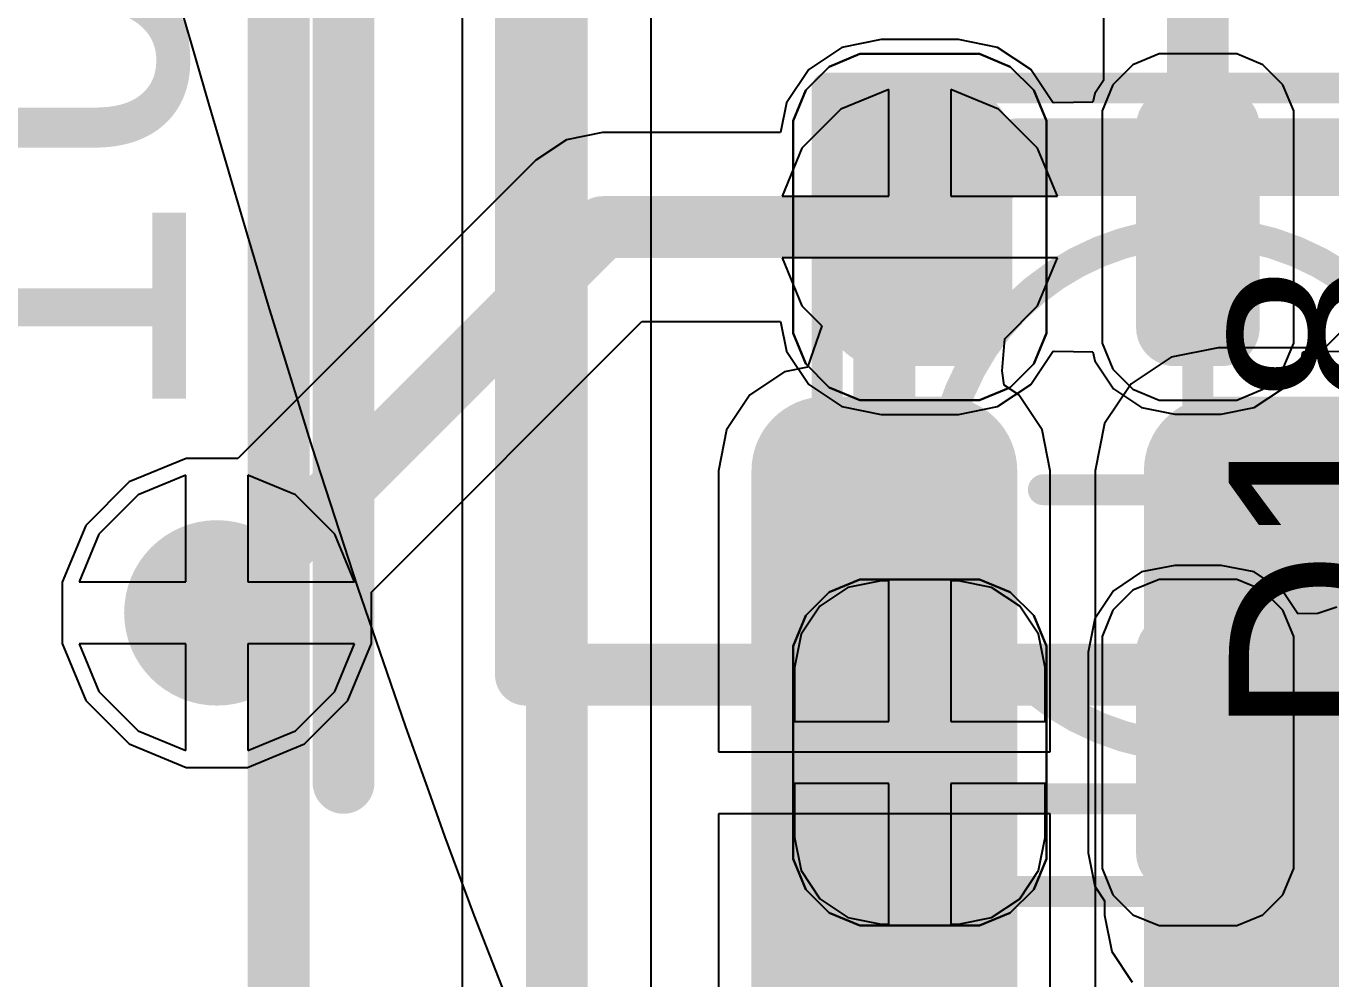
# Model space of a CAD drawing. Header units: inches. Extents: x -30 to 118, y 20 to 51.
# Drawn here: x 52.483 to 56.705, y 27.816 to 30.899 of the extents above; entities that cross this region are included whole.
import ezdxf

# ---------------------------------------------------------------- set-up
doc = ezdxf.new("R2010")
doc.units = ezdxf.units.IN
for name, color, linetype in [('Bottom 3D Body', 216, 'Continuous'), ('Bottom Courtyard', 56, 'Continuous'), ('Bottom Layer', 5, 'Continuous'), ('Bottom Overlay', 54, 'Continuous'), ('Bottom Solder', 6, 'Continuous'), ('Mechanical 1', 6, 'Continuous'), ('Top Component Outline', 56, 'Continuous'), ('Top Courtyard', 56, 'Continuous'), ('Top Layer', 1, 'Continuous'), ('Top Overlay', 2, 'Continuous'), ('Top Paste', 8, 'Continuous'), ('Top Solder', 216, 'Continuous'), ('Via Holes', 16, 'Continuous')]:
    doc.layers.add(name, color=color, linetype=linetype)
doc.styles.add('Arial', font='', dxfattribs={"height": 0.2})
doc.styles.get('Arial').set_extended_font_data('Arial')

# ---------------------------------------------------------------- blocks, each defined once
blk = doc.blocks.new('APA_RGB_LED_2020_557')
at = {"layer": 'Top Layer'}
h = blk.add_hatch(color=1, dxfattribs=at)
edge = h.paths.add_edge_path()
edge.add_arc((-1.125, 1.025), 0.125, 90, 180)
edge.add_line((-1.25, 1.025), (-1.25, 0.775))
edge.add_arc((-1.125, 0.775), 0.125, 180, 270)
edge.add_line((-1.125, 0.65), (-0.575, 0.65))
edge.add_arc((-0.575, 0.775), 0.125, 270, 360)
edge.add_line((-0.45, 0.775), (-0.45, 1.025))
edge.add_arc((-0.575, 1.025), 0.125, 0, 90)
edge.add_line((-0.575, 1.15), (-1.125, 1.15))
h = blk.add_hatch(color=1, dxfattribs=at)
edge = h.paths.add_edge_path()
edge.add_arc((0.575, 1.025), 0.125, 90, 180)
edge.add_line((0.45, 1.025), (0.45, 0.775))
edge.add_arc((0.575, 0.775), 0.125, 180, 270)
edge.add_line((0.575, 0.65), (1.125, 0.65))
edge.add_arc((1.125, 0.775), 0.125, 270, 360)
edge.add_line((1.25, 0.775), (1.25, 1.025))
edge.add_arc((1.125, 1.025), 0.125, 0, 90)
edge.add_line((1.125, 1.15), (0.575, 1.15))
h = blk.add_hatch(color=1, dxfattribs=at)
edge = h.paths.add_edge_path()
edge.add_arc((-1.175, 0.075), 0.075, 90, 180)
edge.add_line((-1.25, 0.075), (-1.25, -0.075))
edge.add_arc((-1.175, -0.075), 0.075, 180, 270)
edge.add_line((-1.175, -0.15), (-0.525, -0.15))
edge.add_arc((-0.525, -0.075), 0.075, 270, 360)
edge.add_line((-0.45, -0.075), (-0.45, 0.075))
edge.add_arc((-0.525, 0.075), 0.075, 0, 90)
edge.add_line((-0.525, 0.15), (-1.175, 0.15))
h = blk.add_hatch(color=1, dxfattribs=at)
edge = h.paths.add_edge_path()
edge.add_arc((0.525, 0.075), 0.075, 90, 180)
edge.add_line((0.45, 0.075), (0.45, -0.075))
edge.add_arc((0.525, -0.075), 0.075, 180, 270)
edge.add_line((0.525, -0.15), (1.175, -0.15))
edge.add_arc((1.175, -0.075), 0.075, 270, 360)
edge.add_line((1.25, -0.075), (1.25, 0.075))
edge.add_arc((1.175, 0.075), 0.075, 0, 90)
edge.add_line((1.175, 0.15), (0.525, 0.15))
blk.add_hatch(color=1, dxfattribs=at).paths.add_polyline_path([(-1.25, -0.65), (-0.45, -0.65), (-0.45, -1.15), (-1.25, -1.15)])
h = blk.add_hatch(color=1, dxfattribs=at)
edge = h.paths.add_edge_path()
edge.add_arc((0.575, -0.775), 0.125, 90, 180)
edge.add_line((0.45, -0.775), (0.45, -1.025))
edge.add_arc((0.575, -1.025), 0.125, 180, 270)
edge.add_line((0.575, -1.15), (1.125, -1.15))
edge.add_arc((1.125, -1.025), 0.125, 270, 360)
edge.add_line((1.25, -1.025), (1.25, -0.775))
edge.add_arc((1.125, -0.775), 0.125, 0, 90)
edge.add_line((1.125, -0.65), (0.575, -0.65))
at = {"layer": 'Top Paste'}
h = blk.add_hatch(color=8, dxfattribs=at)
edge = h.paths.add_edge_path()
edge.add_arc((-1.125, 1.025), 0.125, 90, 180)
edge.add_line((-1.25, 1.025), (-1.25, 0.775))
edge.add_arc((-1.125, 0.775), 0.125, 180, 270)
edge.add_line((-1.125, 0.65), (-0.575, 0.65))
edge.add_arc((-0.575, 0.775), 0.125, 270, 360)
edge.add_line((-0.45, 0.775), (-0.45, 1.025))
edge.add_arc((-0.575, 1.025), 0.125, 0, 90)
edge.add_line((-0.575, 1.15), (-1.125, 1.15))
h = blk.add_hatch(color=8, dxfattribs=at)
edge = h.paths.add_edge_path()
edge.add_arc((0.575, 1.025), 0.125, 90, 180)
edge.add_line((0.45, 1.025), (0.45, 0.775))
edge.add_arc((0.575, 0.775), 0.125, 180, 270)
edge.add_line((0.575, 0.65), (1.125, 0.65))
edge.add_arc((1.125, 0.775), 0.125, 270, 360)
edge.add_line((1.25, 0.775), (1.25, 1.025))
edge.add_arc((1.125, 1.025), 0.125, 0, 90)
edge.add_line((1.125, 1.15), (0.575, 1.15))
h = blk.add_hatch(color=8, dxfattribs=at)
edge = h.paths.add_edge_path()
edge.add_arc((-1.175, 0.075), 0.075, 90, 180)
edge.add_line((-1.25, 0.075), (-1.25, -0.075))
edge.add_arc((-1.175, -0.075), 0.075, 180, 270)
edge.add_line((-1.175, -0.15), (-0.525, -0.15))
edge.add_arc((-0.525, -0.075), 0.075, 270, 360)
edge.add_line((-0.45, -0.075), (-0.45, 0.075))
edge.add_arc((-0.525, 0.075), 0.075, 0, 90)
edge.add_line((-0.525, 0.15), (-1.175, 0.15))
h = blk.add_hatch(color=8, dxfattribs=at)
edge = h.paths.add_edge_path()
edge.add_arc((0.525, 0.075), 0.075, 90, 180)
edge.add_line((0.45, 0.075), (0.45, -0.075))
edge.add_arc((0.525, -0.075), 0.075, 180, 270)
edge.add_line((0.525, -0.15), (1.175, -0.15))
edge.add_arc((1.175, -0.075), 0.075, 270, 360)
edge.add_line((1.25, -0.075), (1.25, 0.075))
edge.add_arc((1.175, 0.075), 0.075, 0, 90)
edge.add_line((1.175, 0.15), (0.525, 0.15))
blk.add_hatch(color=8, dxfattribs=at).paths.add_polyline_path([(-1.25, -0.65), (-0.45, -0.65), (-0.45, -1.15), (-1.25, -1.15)])
h = blk.add_hatch(color=8, dxfattribs=at)
edge = h.paths.add_edge_path()
edge.add_arc((0.575, -0.775), 0.125, 90, 180)
edge.add_line((0.45, -0.775), (0.45, -1.025))
edge.add_arc((0.575, -1.025), 0.125, 180, 270)
edge.add_line((0.575, -1.15), (1.125, -1.15))
edge.add_arc((1.125, -1.025), 0.125, 270, 360)
edge.add_line((1.25, -1.025), (1.25, -0.775))
edge.add_arc((1.125, -0.775), 0.125, 0, 90)
edge.add_line((1.125, -0.65), (0.575, -0.65))
at = {"layer": 'Top Solder'}
h = blk.add_hatch(color=216, dxfattribs=at)
edge = h.paths.add_edge_path()
edge.add_arc((-1.125, 1.025), 0.175, 90, 180)
edge.add_line((-1.3, 1.025), (-1.3, 0.775))
edge.add_arc((-1.125, 0.775), 0.175, 180, 270)
edge.add_line((-1.125, 0.6), (-0.575, 0.6))
edge.add_arc((-0.575, 0.775), 0.175, 270, 360)
edge.add_line((-0.4, 0.775), (-0.4, 1.025))
edge.add_arc((-0.575, 1.025), 0.175, 0, 90)
edge.add_line((-0.575, 1.2), (-1.125, 1.2))
h = blk.add_hatch(color=216, dxfattribs=at)
edge = h.paths.add_edge_path()
edge.add_arc((0.575, 1.025), 0.175, 90, 180)
edge.add_line((0.4, 1.025), (0.4, 0.775))
edge.add_arc((0.575, 0.775), 0.175, 180, 270)
edge.add_line((0.575, 0.6), (1.125, 0.6))
edge.add_arc((1.125, 0.775), 0.175, 270, 360)
edge.add_line((1.3, 0.775), (1.3, 1.025))
edge.add_arc((1.125, 1.025), 0.175, 0, 90)
edge.add_line((1.125, 1.2), (0.575, 1.2))
h = blk.add_hatch(color=216, dxfattribs=at)
edge = h.paths.add_edge_path()
edge.add_arc((-1.175, 0.075), 0.125, 90, 180)
edge.add_line((-1.3, 0.075), (-1.3, -0.075))
edge.add_arc((-1.175, -0.075), 0.125, 180, 270)
edge.add_line((-1.175, -0.2), (-0.525, -0.2))
edge.add_arc((-0.525, -0.075), 0.125, 270, 360)
edge.add_line((-0.4, -0.075), (-0.4, 0.075))
edge.add_arc((-0.525, 0.075), 0.125, 0, 90)
edge.add_line((-0.525, 0.2), (-1.175, 0.2))
h = blk.add_hatch(color=216, dxfattribs=at)
edge = h.paths.add_edge_path()
edge.add_arc((0.525, 0.075), 0.125, 90, 180)
edge.add_line((0.4, 0.075), (0.4, -0.075))
edge.add_arc((0.525, -0.075), 0.125, 180, 270)
edge.add_line((0.525, -0.2), (1.175, -0.2))
edge.add_arc((1.175, -0.075), 0.125, 270, 360)
edge.add_line((1.3, -0.075), (1.3, 0.075))
edge.add_arc((1.175, 0.075), 0.125, 0, 90)
edge.add_line((1.175, 0.2), (0.525, 0.2))
blk.add_hatch(color=216, dxfattribs=at).paths.add_polyline_path([(-1.3, -0.6), (-0.4, -0.6), (-0.4, -1.2), (-1.3, -1.2)])
h = blk.add_hatch(color=216, dxfattribs=at)
edge = h.paths.add_edge_path()
edge.add_arc((0.575, -0.775), 0.175, 90, 180)
edge.add_line((0.4, -0.775), (0.4, -1.025))
edge.add_arc((0.575, -1.025), 0.175, 180, 270)
edge.add_line((0.575, -1.2), (1.125, -1.2))
edge.add_arc((1.125, -1.025), 0.175, 270, 360)
edge.add_line((1.3, -1.025), (1.3, -0.775))
edge.add_arc((1.125, -0.775), 0.175, 0, 90)
edge.add_line((1.125, -0.6), (0.575, -0.6))
at = {"layer": 'Top Component Outline'}
for points in [[(-1, 1, 0.1, 0.1, 0), (-1, -1, 0.1, 0.1, 0)], [(-1, 1, 0.1, 0.1, 0), (1, 1, 0.1, 0.1, 0)], [(1, 1, 0.1, 0.1, 0), (1, -1, 0.1, 0.1, 0)], [(-1, -1, 0.1, 0.1, 0), (1, -1, 0.1, 0.1, 0)]]:
    blk.add_lwpolyline(points, format="xyseb", dxfattribs=at)
for points in [[(-1.025, 1, 0.05, 0.05, 1), (-0.975, 1, 0.05, 0.05, 1)], [(-1.025, 1, 0.05, 0.05, 1), (-0.975, 1, 0.05, 0.05, 1)], [(0.975, 1, 0.05, 0.05, 1), (1.025, 1, 0.05, 0.05, 1)], [(0.975, 1, 0.05, 0.05, 1), (1.025, 1, 0.05, 0.05, 1)], [(-1.025, -1, 0.05, 0.05, 1), (-0.975, -1, 0.05, 0.05, 1)], [(-1.025, -1, 0.05, 0.05, 1), (-0.975, -1, 0.05, 0.05, 1)], [(0.975, -1, 0.05, 0.05, 1), (1.025, -1, 0.05, 0.05, 1)], [(0.975, -1, 0.05, 0.05, 1), (1.025, -1, 0.05, 0.05, 1)]]:
    blk.add_lwpolyline(points, format="xyseb", close=True, dxfattribs=at)
at = {"layer": 'Top Courtyard'}
for points in [[(-1.3, 1.2, 0.1, 0.1, 0), (1.3, 1.2, 0.1, 0.1, 0)], [(-1.3, 1.2, 0.1, 0.1, 0), (-1.3, -1.2, 0.1, 0.1, 0)], [(1.3, 1.2, 0.1, 0.1, 0), (1.3, -1.2, 0.1, 0.1, 0)], [(0, 0.5, 0.1, 0.1, 0), (0, -0.5, 0.1, 0.1, 0)], [(-0.5, 0, 0.1, 0.1, 0), (0.5, 0, 0.1, 0.1, 0)], [(-1.3, -1.2, 0.1, 0.1, 0), (1.3, -1.2, 0.1, 0.1, 0)]]:
    blk.add_lwpolyline(points, format="xyseb", dxfattribs=at)
for points in [[(-1.325, 1.2, 0.05, 0.05, 1), (-1.275, 1.2, 0.05, 0.05, 1)], [(-1.325, 1.2, 0.05, 0.05, 1), (-1.275, 1.2, 0.05, 0.05, 1)], [(1.275, 1.2, 0.05, 0.05, 1), (1.325, 1.2, 0.05, 0.05, 1)], [(1.275, 1.2, 0.05, 0.05, 1), (1.325, 1.2, 0.05, 0.05, 1)], [(-0.025, 0.5, 0.05, 0.05, 1), (0.025, 0.5, 0.05, 0.05, 1)], [(-0.525, 0, 0.05, 0.05, 1), (-0.475, 0, 0.05, 0.05, 1)], [(0.475, 0, 0.05, 0.05, 1), (0.525, 0, 0.05, 0.05, 1)], [(-0.025, -0.5, 0.05, 0.05, 1), (0.025, -0.5, 0.05, 0.05, 1)], [(-1.325, -1.2, 0.05, 0.05, 1), (-1.275, -1.2, 0.05, 0.05, 1)], [(-1.325, -1.2, 0.05, 0.05, 1), (-1.275, -1.2, 0.05, 0.05, 1)], [(1.275, -1.2, 0.05, 0.05, 1), (1.325, -1.2, 0.05, 0.05, 1)], [(1.275, -1.2, 0.05, 0.05, 1), (1.325, -1.2, 0.05, 0.05, 1)]]:
    blk.add_lwpolyline(points, format="xyseb", close=True, dxfattribs=at)
at = {"layer": 'Top Overlay'}
for p, q in [((-1.2929, 1.2689), (-1.1937, 1.31)), ((-1.1937, 1.31), (-1.14, 1.31)), ((-1.14, 1.31), (-1.14, 1.31)), ((-1.14, 1.31), (-0.56, 1.31)), ((-0.56, 1.31), (-0.5063, 1.31)), ((-0.5063, 1.31), (-0.4071, 1.2689)), ((0.4071, 1.2689), (0.5063, 1.31)), ((0.5063, 1.31), (0.56, 1.31)), ((0.56, 1.31), (0.56, 1.31)), ((0.56, 1.31), (1.14, 1.31)), ((1.14, 1.31), (1.1937, 1.31)), ((1.1937, 1.31), (1.2929, 1.2689)), ((-1.3689, 1.1929), (-1.2929, 1.2689)), ((-0.4071, 1.2689), (-0.3311, 1.1929)), ((0.3311, 1.1929), (0.4071, 1.2689)), ((1.2929, 1.2689), (1.3689, 1.1929)), ((-1.41, 1.0937), (-1.3689, 1.1929)), ((-0.3311, 1.1929), (-0.29, 1.0937)), ((0.29, 1.0937), (0.3311, 1.1929)), ((1.3689, 1.1929), (1.41, 1.0937)), ((-1.41, 1.04), (-1.41, 1.0937)), ((-0.29, 1.0937), (-0.29, 1.04)), ((0.29, 1.04), (0.29, 1.0937)), ((1.41, 1.0937), (1.41, 1.04)), ((-1.41, 0.76), (-1.41, 1.04)), ((-0.29, 1.04), (-0.29, 1.04)), ((-0.29, 1.04), (-0.29, 0.76)), ((0.29, 0.76), (0.29, 1.04)), ((1.41, 1.04), (1.41, 1.04)), ((1.41, 1.04), (1.41, 0.76)), ((-1.41, 0.76), (-1.41, 0.76)), ((-1.41, 0.7063), (-1.41, 0.76)), ((-0.29, 0.76), (-0.29, 0.7063)), ((0.29, 0.76), (0.29, 0.76)), ((0.29, 0.7063), (0.29, 0.76)), ((1.41, 0.76), (1.41, 0.7063)), ((-1.3689, 0.6071), (-1.41, 0.7063)), ((-0.29, 0.7063), (-0.3311, 0.6071)), ((0.3311, 0.6071), (0.29, 0.7063)), ((1.41, 0.7063), (1.3689, 0.6071)), ((-1.2929, 0.5311), (-1.3689, 0.6071)), ((-0.3311, 0.6071), (-0.4071, 0.5311)), ((0.4071, 0.5311), (0.3311, 0.6071)), ((1.3689, 0.6071), (1.2929, 0.5311)), ((-1.1937, 0.49), (-1.2929, 0.5311)), ((-0.4071, 0.5311), (-0.5063, 0.49)), ((0.5063, 0.49), (0.4071, 0.5311)), ((1.2929, 0.5311), (1.1937, 0.49)), ((-1.14, 0.49), (-1.1937, 0.49)), ((-0.56, 0.49), (-1.14, 0.49)), ((-0.5063, 0.49), (-0.56, 0.49)), ((-0.56, 0.49), (-0.56, 0.49)), ((0.56, 0.49), (0.5063, 0.49)), ((1.14, 0.49), (0.56, 0.49)), ((1.1937, 0.49), (1.14, 0.49)), ((1.14, 0.49), (1.14, 0.49)), ((-1.2258, 0.31), (-1.3103, 0.275)), ((-1.18, 0.31), (-1.2258, 0.31)), ((-0.52, 0.31), (-1.18, 0.31)), ((-0.4743, 0.31), (-0.52, 0.31)), ((-0.52, 0.31), (-0.52, 0.31)), ((-0.3897, 0.275), (-0.4743, 0.31)), ((0.4742, 0.31), (0.3897, 0.275)), ((0.52, 0.31), (0.4742, 0.31)), ((1.18, 0.31), (0.52, 0.31)), ((1.2258, 0.31), (1.18, 0.31)), ((1.18, 0.31), (1.18, 0.31)), ((1.3103, 0.275), (1.2258, 0.31)), ((-1.3103, 0.275), (-1.375, 0.2103)), ((-0.325, 0.2103), (-0.3897, 0.275)), ((0.3897, 0.275), (0.325, 0.2103)), ((1.375, 0.2103), (1.3103, 0.275)), ((-1.375, 0.2103), (-1.41, 0.1258)), ((-0.29, 0.1258), (-0.325, 0.2103)), ((0.325, 0.2103), (0.29, 0.1258)), ((1.41, 0.1258), (1.375, 0.2103)), ((-1.41, 0.1258), (-1.41, 0.08)), ((-0.29, 0.08), (-0.29, 0.1258)), ((0.29, 0.1258), (0.29, 0.08)), ((1.41, 0.08), (1.41, 0.1258)), ((-1.41, 0.08), (-1.41, -0.08)), ((-1.41, 0.08), (-1.41, 0.08)), ((-0.29, -0.08), (-0.29, 0.08)), ((0.29, 0.08), (0.29, -0.08)), ((0.29, 0.08), (0.29, 0.08)), ((1.41, -0.08), (1.41, 0.08)), ((-1.41, -0.08), (-1.41, -0.1257)), ((-0.29, -0.1257), (-0.29, -0.08)), ((-0.29, -0.08), (-0.29, -0.08)), ((0.29, -0.08), (0.29, -0.1257)), ((1.41, -0.1257), (1.41, -0.08)), ((1.41, -0.08), (1.41, -0.08)), ((-1.41, -0.1257), (-1.375, -0.2103)), ((-0.325, -0.2103), (-0.29, -0.1257)), ((0.29, -0.1257), (0.325, -0.2103)), ((1.375, -0.2103), (1.41, -0.1257)), ((-1.375, -0.2103), (-1.3103, -0.275)), ((-0.3897, -0.275), (-0.325, -0.2103)), ((0.325, -0.2103), (0.3897, -0.275)), ((1.3103, -0.275), (1.375, -0.2103)), ((-1.3103, -0.275), (-1.2258, -0.31)), ((-0.4743, -0.31), (-0.3897, -0.275)), ((0.3897, -0.275), (0.4742, -0.31)), ((1.2258, -0.31), (1.3103, -0.275)), ((-1.2258, -0.31), (-1.18, -0.31)), ((-1.18, -0.31), (-1.18, -0.31)), ((-1.18, -0.31), (-0.52, -0.31)), ((-0.52, -0.31), (-0.4743, -0.31)), ((0.4742, -0.31), (0.52, -0.31)), ((0.52, -0.31), (0.52, -0.31)), ((0.52, -0.31), (1.18, -0.31)), ((1.18, -0.31), (1.2258, -0.31)), ((-1.41, -1.31), (-1.41, -0.49)), ((-1.41, -0.49), (-0.29, -0.49)), ((-0.29, -0.49), (-0.29, -1.31)), ((0.4071, -0.5311), (0.5063, -0.49)), ((0.5063, -0.49), (0.56, -0.49)), ((0.56, -0.49), (0.56, -0.49)), ((0.56, -0.49), (1.14, -0.49)), ((1.14, -0.49), (1.1937, -0.49)), ((1.1937, -0.49), (1.2929, -0.5311)), ((0.3311, -0.6071), (0.4071, -0.5311)), ((1.2929, -0.5311), (1.3689, -0.6071)), ((0.29, -0.7063), (0.3311, -0.6071)), ((1.3689, -0.6071), (1.41, -0.7063)), ((0.29, -0.76), (0.29, -0.7063)), ((1.41, -0.7063), (1.41, -0.76)), ((0.29, -1.04), (0.29, -0.76)), ((1.41, -0.76), (1.41, -0.76)), ((1.41, -0.76), (1.41, -1.04)), ((0.29, -1.04), (0.29, -1.04)), ((0.29, -1.0937), (0.29, -1.04)), ((1.41, -1.04), (1.41, -1.0937)), ((0.3311, -1.1929), (0.29, -1.0937)), ((1.41, -1.0937), (1.3689, -1.1929)), ((0.4071, -1.2689), (0.3311, -1.1929)), ((1.3689, -1.1929), (1.2929, -1.2689)), ((0.5063, -1.31), (0.4071, -1.2689)), ((1.2929, -1.2689), (1.1937, -1.31)), ((-0.29, -1.31), (-1.41, -1.31)), ((0.56, -1.31), (0.5063, -1.31)), ((1.14, -1.31), (0.56, -1.31)), ((1.1937, -1.31), (1.14, -1.31)), ((1.14, -1.31), (1.14, -1.31))]:
    blk.add_line(p, q, dxfattribs=at)
at = {"layer": 'Top Courtyard', "style": 'Arial'}
blk.add_text('D18', height=0.6, dxfattribs=at).set_placement((-0.8, -0.7))
blk = doc.blocks.new('SMDHDRV10P127_2X5_615X330X560B_B_587')
at = {"layer": 'Bottom Layer'}
h = blk.add_hatch(color=5, dxfattribs=at)
edge = h.paths.add_edge_path()
edge.add_arc((0.94, -1.08), 0.19, 90, 180)
edge.add_line((0.75, -1.08), (0.75, -1.46))
edge.add_arc((0.94, -1.46), 0.19, 180, 270)
edge.add_line((0.94, -1.65), (2.96, -1.65))
edge.add_arc((2.96, -1.46), 0.19, 270, 360)
edge.add_line((3.15, -1.46), (3.15, -1.08))
edge.add_arc((2.96, -1.08), 0.19, 0, 90)
edge.add_line((2.96, -0.89), (0.94, -0.89))
h = blk.add_hatch(color=5, dxfattribs=at)
edge = h.paths.add_edge_path()
edge.add_arc((0.94, -2.35), 0.19, 90, 180)
edge.add_line((0.75, -2.35), (0.75, -2.73))
edge.add_arc((0.94, -2.73), 0.19, 180, 270)
edge.add_line((0.94, -2.92), (2.96, -2.92))
edge.add_arc((2.96, -2.73), 0.19, 270, 360)
edge.add_line((3.15, -2.73), (3.15, -2.35))
edge.add_arc((2.96, -2.35), 0.19, 0, 90)
edge.add_line((2.96, -2.16), (0.94, -2.16))
at = {"layer": 'Bottom Solder'}
h = blk.add_hatch(color=6, dxfattribs=at)
edge = h.paths.add_edge_path()
edge.add_arc((0.94, -1.08), 0.24, 90, 180)
edge.add_line((0.7, -1.08), (0.7, -1.46))
edge.add_arc((0.94, -1.46), 0.24, 180, 270)
edge.add_line((0.94, -1.7), (2.96, -1.7))
edge.add_arc((2.96, -1.46), 0.24, 270, 360)
edge.add_line((3.2, -1.46), (3.2, -1.08))
edge.add_arc((2.96, -1.08), 0.24, 0, 90)
edge.add_line((2.96, -0.84), (0.94, -0.84))
h = blk.add_hatch(color=6, dxfattribs=at)
edge = h.paths.add_edge_path()
edge.add_arc((0.94, -2.35), 0.24, 90, 180)
edge.add_line((0.7, -2.35), (0.7, -2.73))
edge.add_arc((0.94, -2.73), 0.24, 180, 270)
edge.add_line((0.94, -2.97), (2.96, -2.97))
edge.add_arc((2.96, -2.73), 0.24, 270, 360)
edge.add_line((3.2, -2.73), (3.2, -2.35))
edge.add_arc((2.96, -2.35), 0.24, 0, 90)
edge.add_line((2.96, -2.11), (0.94, -2.11))
at = {"layer": 'Bottom 3D Body'}
for points in [[(1.6, -3.7, 0.2, 0.2, 0), (1.6, 3.7, 0.2, 0.2, 0)], [(1.6, -3.7, 0.2, 0.2, 0), (-1.6, -3.7, 0.2, 0.2, 0)]]:
    blk.add_lwpolyline(points, format="xyseb", dxfattribs=at)
blk.add_lwpolyline([(1.55, -3.7, 0.1, 0.1, 1), (1.65, -3.7, 0.1, 0.1, 1)], format="xyseb", close=True, dxfattribs=at)
blk.add_lwpolyline([(1.55, -3.7, 0.1, 0.1, 1), (1.65, -3.7, 0.1, 0.1, 1)], format="xyseb", close=True, dxfattribs=at)
at = {"layer": 'Bottom Courtyard'}
blk.add_lwpolyline([(3.5, -4.5, 0.2, 0.2, 0), (-3.5, -4.5, 0.2, 0.2, 0)], format="xyseb", dxfattribs=at)
at = {"layer": 'Bottom Overlay'}
blk.add_lwpolyline([(1.95, -4.29, 0.2, 0.2, 0), (-1.95, -4.29, 0.2, 0.2, 0)], format="xyseb", dxfattribs=at)
blk.add_lwpolyline([(1.9, -4.29, 0.1, 0.1, 1), (2, -4.29, 0.1, 0.1, 1)], format="xyseb", close=True, dxfattribs=at)

msp = doc.modelspace()

# ---------------------------------------------------------------- hatches: boundary and pattern name
at = {"layer": 'Bottom Layer'}
h = msp.add_hatch(color=5, dxfattribs=at)
edge = h.paths.add_edge_path()
edge.add_arc((55.3746, 30.2483), 0.3, 0, 360)
h = msp.add_hatch(color=5, dxfattribs=at)
edge = h.paths.add_edge_path()
edge.add_arc((53.1, 29), 0.3, 0, 360)
at = {"layer": 'Top Layer'}
h = msp.add_hatch(color=1, dxfattribs=at)
edge = h.paths.add_edge_path()
edge.add_arc((55.3746, 30.2483), 0.3, 0, 360)
h = msp.add_hatch(color=1, dxfattribs=at)
edge = h.paths.add_edge_path()
edge.add_arc((53.1, 29), 0.3, 0, 360)
at = {"layer": 'Via Holes'}
h = msp.add_hatch(color=7, dxfattribs=at)
edge = h.paths.add_edge_path()
edge.add_arc((55.3746, 30.2483), 0.15, 0, 360)
h = msp.add_hatch(color=7, dxfattribs=at)
edge = h.paths.add_edge_path()
edge.add_arc((53.1, 29), 0.15, 0, 360)

# ---------------------------------------------------------------- linework, layer by layer
at = {"layer": 'Bottom Layer'}
for p, q in [((53.8941, 33.8), (53.8941, 27.3)), ((54.5059, 27.4267), (54.5059, 33.6025)), ((55.2746, 30.6939), (55.1197, 30.6298)), ((55.2746, 30.3483), (55.2746, 30.6939)), ((55.6295, 30.6298), (55.4746, 30.6939)), ((55.4746, 30.6939), (55.4746, 30.3483)), ((55.1197, 30.6298), (54.9931, 30.5032)), ((55.7561, 30.5032), (55.6295, 30.6298)), ((54.9931, 30.5032), (54.929, 30.3483)), ((55.8203, 30.3483), (55.7561, 30.5032)), ((54.929, 30.3483), (55.2746, 30.3483)), ((55.4746, 30.3483), (55.8203, 30.3483)), ((57.1317, 30.3043), (56.6851, 29.8576)), ((55.8203, 30.1483), (54.929, 30.1483)), ((54.929, 30.1483), (54.9931, 29.9934)), ((55.7561, 29.9934), (55.8203, 30.1483)), ((54.9931, 29.9934), (55.0578, 29.9287)), ((55.6494, 29.8866), (55.7561, 29.9934)), ((55.0578, 29.9287), (55.0118, 29.7951)), ((55.6412, 29.7834), (55.6494, 29.8866)), ((56.34, 29.8576), (56.1878, 29.8274)), ((56.6851, 29.8576), (56.34, 29.8576)), ((56.1878, 29.8274), (56.0588, 29.7412)), ((54.9374, 29.7803), (54.8249, 29.7051)), ((55.0118, 29.7951), (54.9374, 29.7803)), ((55.6477, 29.7369), (55.6412, 29.7834)), ((55.6951, 29.7051), (55.6477, 29.7369)), ((56.0588, 29.7412), (55.9726, 29.6122)), ((54.8249, 29.7051), (54.7497, 29.5927)), ((55.7703, 29.5927), (55.6951, 29.7051)), ((55.9726, 29.6122), (55.9424, 29.46)), ((54.7497, 29.5927), (54.7234, 29.46)), ((55.7967, 29.46), (55.7703, 29.5927)), ((53, 29.4457), (52.8451, 29.3815)), ((53, 29.1), (53, 29.4457)), ((53.3549, 29.3815), (53.2, 29.4457)), ((53.2, 29.4457), (53.2, 29.1)), ((54.7234, 29.46), (54.7234, 28.55)), ((55.7967, 28.55), (55.7967, 29.46)), ((55.9424, 29.46), (55.9424, 27.44)), ((52.8451, 29.3815), (52.7185, 29.2549)), ((53.4815, 29.2549), (53.3549, 29.3815)), ((52.7185, 29.2549), (52.6543, 29.1)), ((53.5457, 29.1), (53.4815, 29.2549)), ((52.6543, 29.1), (53, 29.1)), ((53.2, 29.1), (53.5457, 29.1)), ((53, 28.9), (52.6543, 28.9)), ((52.6543, 28.9), (52.7185, 28.7451)), ((53, 28.5543), (53, 28.9)), ((53.5457, 28.9), (53.2, 28.9)), ((53.2, 28.9), (53.2, 28.5543)), ((53.4815, 28.7451), (53.5457, 28.9)), ((52.7185, 28.7451), (52.8451, 28.6185)), ((53.3549, 28.6185), (53.4815, 28.7451)), ((52.8451, 28.6185), (53, 28.5543)), ((53.2, 28.5543), (53.3549, 28.6185)), ((54.7234, 28.55), (55.26, 28.55)), ((55.26, 28.55), (55.7967, 28.55)), ((55.26, 28.35), (54.7234, 28.35)), ((54.7234, 28.35), (54.7234, 27.44)), ((55.7967, 28.35), (55.26, 28.35)), ((55.7967, 27.44), (55.7967, 28.35))]:
    msp.add_line(p, q, dxfattribs=at)
for points in [[(54.2, 27.3, 0.2, 0.2, 0), (54.2, 33.8, 0.2, 0.2, 0)], [(55.4401, 30.2483, 0.2, 0.2, 0), (55.6918, 30.5, 0.2, 0.2, 0)], [(55.6918, 30.5, 0.2, 0.2, 0), (60.5343, 30.5, 0.2, 0.2, 0)], [(55.3746, 30.1401, 0.2, 0.2, 0), (55.3746, 30.2483, 0.2, 0.2, 0)], [(55.3746, 30.2483, 0.2, 0.2, 0), (55.4401, 30.2483, 0.2, 0.2, 0)], [(55.26, 30.0254, 0.2, 0.2, 0), (55.3746, 30.1401, 0.2, 0.2, 0)], [(56.53, 29.27, 0.2, 0.2, 0), (57.348, 30.088, 0.2, 0.2, 0)], [(55.26, 28.45, 0.2, 0.2, 0), (55.26, 30.0254, 0.2, 0.2, 0)], [(56.53, 28.45, 0.2, 0.2, 0), (56.53, 29.27, 0.2, 0.2, 0)]]:
    msp.add_lwpolyline(points, format="xyseb", dxfattribs=at)
for points in [[(55.6418, 30.5, 0.1, 0.1, 1), (55.7418, 30.5, 0.1, 0.1, 1)], [(55.6418, 30.5, 0.1, 0.1, 1), (55.7418, 30.5, 0.1, 0.1, 1)], [(55.3246, 30.2483, 0.1, 0.1, 1), (55.4246, 30.2483, 0.1, 0.1, 1)], [(55.3246, 30.2483, 0.1, 0.1, 1), (55.4246, 30.2483, 0.1, 0.1, 1)], [(55.3901, 30.2483, 0.1, 0.1, 1), (55.4901, 30.2483, 0.1, 0.1, 1)], [(55.3901, 30.2483, 0.1, 0.1, 1), (55.4901, 30.2483, 0.1, 0.1, 1)], [(55.3246, 30.1401, 0.1, 0.1, 1), (55.4246, 30.1401, 0.1, 0.1, 1)], [(55.3246, 30.1401, 0.1, 0.1, 1), (55.4246, 30.1401, 0.1, 0.1, 1)], [(55.21, 30.0254, 0.1, 0.1, 1), (55.31, 30.0254, 0.1, 0.1, 1)], [(55.21, 30.0254, 0.1, 0.1, 1), (55.31, 30.0254, 0.1, 0.1, 1)], [(56.48, 29.27, 0.1, 0.1, 1), (56.58, 29.27, 0.1, 0.1, 1)], [(56.48, 29.27, 0.1, 0.1, 1), (56.58, 29.27, 0.1, 0.1, 1)], [(55.21, 28.45, 0.1, 0.1, 1), (55.31, 28.45, 0.1, 0.1, 1)], [(56.48, 28.45, 0.1, 0.1, 1), (56.58, 28.45, 0.1, 0.1, 1)]]:
    msp.add_lwpolyline(points, format="xyseb", close=True, dxfattribs=at)
at = {"layer": 'Mechanical 1'}
for points in [[(55.6853, 29.9877, 0.1, 0.1, -0.198911), (56.2746, 30.2318, 0.1, 0.1, 0)], [(56.2746, 30.2318, 0.1, 0.1, -0.198911), (56.864, 29.9877, 0.1, 0.1, 0)], [(55.4411, 29.3983, 0.1, 0.1, -0.198911), (55.6853, 29.9877, 0.1, 0.1, 0)], [(55.6853, 28.8089, 0.1, 0.1, -0.198911), (55.4411, 29.3983, 0.1, 0.1, 0)], [(56.2746, 28.5648, 0.1, 0.1, -0.198911), (55.6853, 28.8089, 0.1, 0.1, 0)], [(56.864, 28.8089, 0.1, 0.1, -0.198911), (56.2746, 28.5648, 0.1, 0.1, 0)]]:
    msp.add_lwpolyline(points, format="xyseb", dxfattribs=at)
for points in [[(56.2496, 30.2318, 0.05, 0.05, 1), (56.2996, 30.2318, 0.05, 0.05, 1)], [(56.2496, 30.2318, 0.05, 0.05, 1), (56.2996, 30.2318, 0.05, 0.05, 1)], [(55.6603, 29.9877, 0.05, 0.05, 1), (55.7103, 29.9877, 0.05, 0.05, 1)], [(55.6603, 29.9877, 0.05, 0.05, 1), (55.7103, 29.9877, 0.05, 0.05, 1)], [(55.4161, 29.3983, 0.05, 0.05, 1), (55.4661, 29.3983, 0.05, 0.05, 1)], [(55.4161, 29.3983, 0.05, 0.05, 1), (55.4661, 29.3983, 0.05, 0.05, 1)], [(55.6603, 28.8089, 0.05, 0.05, 1), (55.7103, 28.8089, 0.05, 0.05, 1)], [(55.6603, 28.8089, 0.05, 0.05, 1), (55.7103, 28.8089, 0.05, 0.05, 1)], [(56.2496, 28.5648, 0.05, 0.05, 1), (56.2996, 28.5648, 0.05, 0.05, 1)], [(56.2496, 28.5648, 0.05, 0.05, 1), (56.2996, 28.5648, 0.05, 0.05, 1)]]:
    msp.add_lwpolyline(points, format="xyseb", close=True, dxfattribs=at)
at = {"layer": 'Top Layer'}
for p, q in [((55.9688, 31.0987), (55.9688, 30.7227)), ((55.1228, 30.8294), (55.0153, 30.7576)), ((55.2496, 30.8547), (55.1228, 30.8294)), ((55.4996, 30.8547), (55.2496, 30.8547)), ((55.6264, 30.8294), (55.4996, 30.8547)), ((55.7339, 30.7576), (55.6264, 30.8294)), ((55.0153, 30.7576), (54.9435, 30.6501)), ((55.8052, 30.651), (55.7339, 30.7576)), ((55.9688, 30.7227), (55.9406, 30.6806)), ((55.9406, 30.6806), (55.9349, 30.652)), ((54.9435, 30.6501), (54.9244, 30.5542)), ((55.8094, 30.6502), (55.8052, 30.651)), ((55.9349, 30.652), (55.8094, 30.6502)), ((54.2312, 30.5309), (54.132, 30.4646)), ((54.3483, 30.5542), (54.2312, 30.5309)), ((54.9244, 30.5542), (54.3483, 30.5542)), ((54.132, 30.4646), (53.1674, 29.5)), ((54.132, 30.4646), (54.132, 30.4646)), ((53.6, 29.0674), (54.475, 29.9424)), ((54.475, 29.9424), (54.9244, 29.9424)), ((54.9244, 29.9424), (54.9435, 29.8465)), ((54.9435, 29.8465), (55.0153, 29.739)), ((55.7339, 29.739), (55.8052, 29.8456)), ((55.8052, 29.8456), (55.8094, 29.8464)), ((55.8094, 29.8464), (55.9349, 29.8446)), ((55.9349, 29.8446), (55.9406, 29.816)), ((55.9406, 29.816), (56.0014, 29.725)), ((56.5479, 29.725), (56.6087, 29.816)), ((56.6087, 29.816), (56.6144, 29.8446)), ((56.6144, 29.8446), (56.7399, 29.8464)), ((55.0153, 29.739), (55.1228, 29.6672)), ((55.6264, 29.6672), (55.7339, 29.739)), ((56.0014, 29.725), (56.0923, 29.6643)), ((56.4569, 29.6643), (56.5479, 29.725)), ((55.1228, 29.6672), (55.2496, 29.6419)), ((55.2496, 29.6419), (55.4996, 29.6419)), ((55.4996, 29.6419), (55.6264, 29.6672)), ((56.0923, 29.6643), (56.1996, 29.6429)), ((56.1996, 29.6429), (56.3496, 29.6429)), ((56.3496, 29.6429), (56.4569, 29.6643)), ((53.0005, 29.5), (52.8168, 29.4239)), ((53.1674, 29.5), (53.0005, 29.5)), ((52.8168, 29.4239), (52.6761, 29.2832)), ((52.6761, 29.2832), (52.6, 29.0995)), ((56.1996, 29.1537), (56.0923, 29.1323)), ((56.3496, 29.1537), (56.1996, 29.1537)), ((56.4569, 29.1323), (56.3496, 29.1537)), ((52.6, 29.0995), (52.6, 28.9005)), ((55.2496, 29.1037), (55.1423, 29.0823)), ((55.2746, 29.1037), (55.2496, 29.1037)), ((55.2746, 28.6483), (55.2746, 29.1037)), ((55.4996, 29.1037), (55.4746, 29.1037)), ((55.4746, 29.1037), (55.4746, 28.6483)), ((55.6069, 29.0823), (55.4996, 29.1037)), ((56.0923, 29.1323), (56.0014, 29.0716)), ((56.5479, 29.0716), (56.4569, 29.1323)), ((53.6, 28.9005), (53.6, 29.0674)), ((55.1423, 29.0823), (55.0514, 29.0216)), ((55.6979, 29.0216), (55.6069, 29.0823)), ((56.0014, 29.0716), (55.9406, 28.9806)), ((56.5976, 28.9971), (56.5479, 29.0716)), ((55.0514, 29.0216), (54.9906, 28.9306)), ((55.7587, 28.9306), (55.6979, 29.0216)), ((56.7246, 29.0182), (56.6626, 28.9981)), ((55.9406, 28.9806), (55.9193, 28.8733)), ((56.6626, 28.9981), (56.5976, 28.9971)), ((54.9906, 28.9306), (54.9693, 28.8233)), ((55.78, 28.8233), (55.7587, 28.9306)), ((52.6, 28.9005), (52.6761, 28.7168)), ((53.5239, 28.7168), (53.6, 28.9005)), ((55.9193, 28.8733), (55.9193, 28.2233)), ((54.9693, 28.8233), (54.9693, 28.6483)), ((55.78, 28.6483), (55.78, 28.8233)), ((52.6761, 28.7168), (52.8168, 28.5761)), ((53.3832, 28.5761), (53.5239, 28.7168)), ((54.9693, 28.6483), (55.2746, 28.6483)), ((55.4746, 28.6483), (55.78, 28.6483)), ((52.8168, 28.5761), (53.0005, 28.5)), ((53.1995, 28.5), (53.3832, 28.5761)), ((53.0005, 28.5), (53.1995, 28.5)), ((55.2746, 28.4483), (54.9693, 28.4483)), ((54.9693, 28.4483), (54.9693, 28.2733)), ((55.2746, 27.9929), (55.2746, 28.4483)), ((55.78, 28.4483), (55.4746, 28.4483)), ((55.4746, 28.4483), (55.4746, 27.9929)), ((55.78, 28.2733), (55.78, 28.4483)), ((54.9693, 28.2733), (54.9906, 28.166)), ((55.7587, 28.166), (55.78, 28.2733)), ((55.9193, 28.2233), (55.9406, 28.116)), ((54.9906, 28.166), (55.0514, 28.075)), ((55.6979, 28.075), (55.7587, 28.166)), ((55.9406, 28.116), (55.9725, 28.0683)), ((55.0514, 28.075), (55.1423, 28.0143)), ((55.6069, 28.0143), (55.6979, 28.075)), ((55.9725, 28.0683), (55.9725, 28.0217)), ((55.1423, 28.0143), (55.2496, 27.9929)), ((55.4996, 27.9929), (55.6069, 28.0143)), ((55.9725, 28.0217), (55.9725, 28.0217)), ((55.9725, 28.0217), (55.9957, 27.9046)), ((55.2496, 27.9929), (55.2746, 27.9929)), ((55.4746, 27.9929), (55.4996, 27.9929)), ((55.9957, 27.9046), (56.062, 27.8054))]:
    msp.add_line(p, q, dxfattribs=at)
for points in [[(56.2746, 30.2483, 0.2, 0.2, 0), (56.2746, 31.2254, 0.2, 0.2, 0)], [(53.1, 29, 0.2, 0.2, 0), (54.3483, 30.2483, 0.2, 0.2, 0)], [(54.3483, 30.2483, 0.2, 0.2, 0), (55.3746, 30.2483, 0.2, 0.2, 0)], [(56.2746, 28.5483, 0.2, 0.2, 0), (56.2783, 28.5446, 0.2, 0.2, 0)], [(56.2783, 28.0217, 0.2, 0.2, 0), (56.2783, 28.5446, 0.2, 0.2, 0)], [(56.2783, 28.0217, 0.2, 0.2, 0), (56.6, 27.7, 0.2, 0.2, 0)]]:
    msp.add_lwpolyline(points, format="xyseb", dxfattribs=at)
for points in [[(54.2983, 30.2483, 0.1, 0.1, 1), (54.3983, 30.2483, 0.1, 0.1, 1)], [(54.2983, 30.2483, 0.1, 0.1, 1), (54.3983, 30.2483, 0.1, 0.1, 1)], [(55.3246, 30.2483, 0.1, 0.1, 1), (55.4246, 30.2483, 0.1, 0.1, 1)], [(56.2246, 30.2483, 0.1, 0.1, 1), (56.3246, 30.2483, 0.1, 0.1, 1)], [(53.05, 29, 0.1, 0.1, 1), (53.15, 29, 0.1, 0.1, 1)], [(56.2246, 28.5483, 0.1, 0.1, 1), (56.3246, 28.5483, 0.1, 0.1, 1)], [(56.2283, 28.5446, 0.1, 0.1, 1), (56.3283, 28.5446, 0.1, 0.1, 1)], [(56.2283, 28.5446, 0.1, 0.1, 1), (56.3283, 28.5446, 0.1, 0.1, 1)], [(56.2283, 28.0217, 0.1, 0.1, 1), (56.3283, 28.0217, 0.1, 0.1, 1)], [(56.2283, 28.0217, 0.1, 0.1, 1), (56.3283, 28.0217, 0.1, 0.1, 1)]]:
    msp.add_lwpolyline(points, format="xyseb", close=True, dxfattribs=at)
at = {"layer": 'Top Overlay'}
for p, q in [((53.0177, 30.8423), (52.9814, 30.967)), ((53.0745, 30.6485), (53.0177, 30.8423)), ((55.1809, 30.8083), (55.0817, 30.7672)), ((55.5683, 30.8083), (55.1809, 30.8083)), ((55.6676, 30.7672), (55.5683, 30.8083)), ((56.1489, 30.8083), (56.0644, 30.7733)), ((56.4004, 30.8083), (56.1489, 30.8083)), ((56.4849, 30.7733), (56.4004, 30.8083)), ((55.0817, 30.7672), (55.0057, 30.6912)), ((55.7435, 30.6912), (55.6676, 30.7672)), ((56.0644, 30.7733), (55.9997, 30.7086)), ((56.5496, 30.7086), (56.4849, 30.7733)), ((55.9997, 30.7086), (55.9646, 30.624)), ((56.5846, 30.624), (56.5496, 30.7086)), ((55.0057, 30.6912), (54.9646, 30.592)), ((55.7846, 30.592), (55.7435, 30.6912)), ((53.0971, 30.5717), (53.0745, 30.6485)), ((55.9646, 30.624), (55.9646, 30.5783)), ((56.5846, 30.5783), (56.5846, 30.624)), ((53.1501, 30.3915), (53.0971, 30.5717)), ((54.9646, 30.592), (54.9646, 30.5383)), ((55.7846, 30.5383), (55.7846, 30.592)), ((55.9646, 30.5783), (55.9646, 29.9183)), ((56.5846, 29.9183), (56.5846, 30.5783)), ((54.9646, 30.5383), (54.9646, 29.9583)), ((55.7846, 29.9583), (55.7846, 30.5383)), ((53.1995, 30.2234), (53.1501, 30.3915)), ((53.2669, 29.9941), (53.1995, 30.2234)), ((53.4084, 29.5376), (53.2669, 29.9941)), ((54.9646, 29.9583), (54.9646, 29.9046)), ((55.7846, 29.9046), (55.7846, 29.9583)), ((54.9646, 29.9046), (55.0057, 29.8054)), ((55.7435, 29.8054), (55.7846, 29.9046)), ((55.9646, 29.9183), (55.9646, 29.8725)), ((56.5846, 29.8725), (56.5846, 29.9183)), ((55.9646, 29.8725), (55.9997, 29.788)), ((56.5496, 29.788), (56.5846, 29.8725)), ((55.0057, 29.8054), (55.0817, 29.7294)), ((55.6676, 29.7294), (55.7435, 29.8054)), ((55.9997, 29.788), (56.0644, 29.7233)), ((56.4849, 29.7233), (56.5496, 29.788)), ((55.0817, 29.7294), (55.1809, 29.6883)), ((55.5683, 29.6883), (55.6676, 29.7294)), ((55.1809, 29.6883), (55.5683, 29.6883)), ((56.0644, 29.7233), (56.1489, 29.6883)), ((56.1489, 29.6883), (56.4004, 29.6883)), ((56.4004, 29.6883), (56.4849, 29.7233)), ((53.5566, 29.0832), (53.4084, 29.5376)), ((55.1809, 29.1083), (55.0817, 29.0672)), ((55.5683, 29.1083), (55.1809, 29.1083)), ((55.6676, 29.0672), (55.5683, 29.1083)), ((56.1489, 29.1083), (56.0644, 29.0733)), ((56.4004, 29.1083), (56.1489, 29.1083)), ((56.4849, 29.0733), (56.4004, 29.1083)), ((53.7114, 28.631), (53.5566, 29.0832)), ((55.0817, 29.0672), (55.0057, 28.9912)), ((55.7435, 28.9912), (55.6676, 29.0672)), ((56.0644, 29.0733), (55.9997, 29.0086)), ((56.5496, 29.0086), (56.4849, 29.0733)), ((55.9997, 29.0086), (55.9646, 28.924)), ((56.5846, 28.924), (56.5496, 29.0086)), ((55.0057, 28.9912), (54.9646, 28.892)), ((55.7846, 28.892), (55.7435, 28.9912)), ((55.9646, 28.924), (55.9646, 28.8783)), ((56.5846, 28.8783), (56.5846, 28.924)), ((54.9646, 28.892), (54.9646, 28.8383)), ((55.7846, 28.8383), (55.7846, 28.892)), ((54.9646, 28.8383), (54.9646, 28.2583)), ((55.7846, 28.2583), (55.7846, 28.8383)), ((55.9646, 28.8783), (55.9646, 28.2183)), ((56.5846, 28.2183), (56.5846, 28.8783)), ((53.7922, 28.4061), (53.7114, 28.631)), ((53.838, 28.2777), (53.7922, 28.4061)), ((53.9331, 28.0222), (53.838, 28.2777)), ((54.9646, 28.2583), (54.9646, 28.2046)), ((55.7846, 28.2046), (55.7846, 28.2583)), ((54.9646, 28.2046), (55.0057, 28.1053)), ((55.7435, 28.1053), (55.7846, 28.2046)), ((55.9646, 28.2183), (55.9646, 28.1725)), ((56.5846, 28.1725), (56.5846, 28.2183)), ((55.9646, 28.1725), (55.9997, 28.088)), ((56.5496, 28.088), (56.5846, 28.1725)), ((55.0057, 28.1053), (55.0817, 28.0294)), ((55.6676, 28.0294), (55.7435, 28.1053)), ((55.9997, 28.088), (56.0644, 28.0233)), ((56.4849, 28.0233), (56.5496, 28.088)), ((54.0317, 27.768), (53.9331, 28.0222)), ((55.0817, 28.0294), (55.1809, 27.9883)), ((55.5683, 27.9883), (55.6676, 28.0294)), ((56.0644, 28.0233), (56.1489, 27.9883)), ((56.4004, 27.9883), (56.4849, 28.0233)), ((55.1809, 27.9883), (55.5683, 27.9883)), ((56.1489, 27.9883), (56.4004, 27.9883))]:
    msp.add_line(p, q, dxfattribs=at)

# ---------------------------------------------------------------- block references
for name, p, rotation in [('SMDHDRV10P127_2X5_615X330X560B_B_587', (57.8, 30.4), 270), ('APA_RGB_LED_2020_557', (56.2746, 29.3983), 90)]:
    msp.add_blockref(name, p, dxfattribs=dict(rotation=rotation))

# ---------------------------------------------------------------- texts
at = {"layer": 'Bottom Overlay', "style": 'Arial', "text_generation_flag": 2}
msp.add_text('J1', height=1, rotation=90, dxfattribs=at).set_placement((53, 31.1))

doc.saveas('drawing.dxf')
